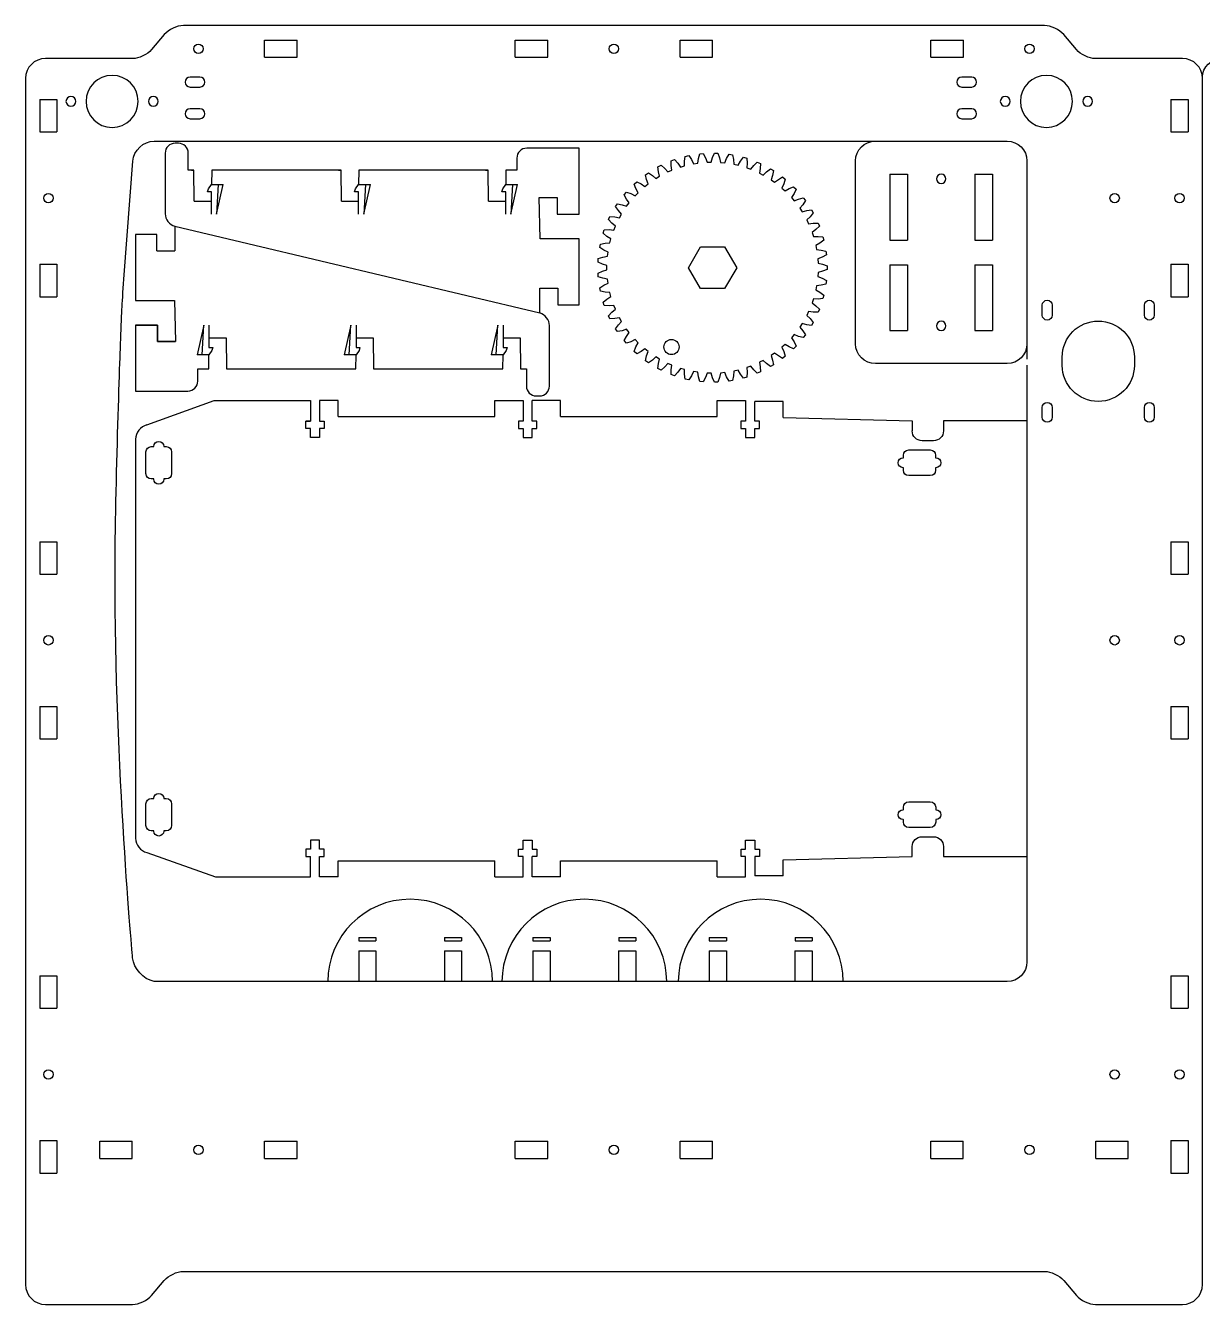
# Model space of a CAD drawing. Header units: millimetres. Extents: x -1166 to -93, y -857 to -63.
# Drawn here: x -807 to -449.9, y -450.9 to -62.8 of the extents above; entities that cross this region are included whole.
import ezdxf

# ---------------------------------------------------------------- set-up
doc = ezdxf.new("R2010")
doc.units = ezdxf.units.MM
doc.layers.add('CUTS', color=1, linetype='Continuous', true_color=0xff0000)

msp = doc.modelspace()

# ---------------------------------------------------------------- linework, layer by layer
at = {"layer": 'CUTS', "color": 1, "lineweight": 25, "true_color": 0xff0000}
for p, q in [((-734.5, -72.47), (-734.5, -67.27)), ((-734.5, -67.27), (-724.65, -67.27)), ((-724.65, -72.47), (-724.65, -67.27)), ((-658.43, -72.46), (-658.43, -67.26)), ((-658.43, -67.26), (-648.58, -67.26)), ((-648.58, -72.46), (-648.58, -67.26)), ((-608.43, -72.46), (-608.43, -67.26)), ((-608.43, -67.26), (-598.58, -67.26)), ((-598.58, -72.46), (-598.58, -67.26)), ((-532.33, -72.47), (-532.33, -67.27)), ((-532.33, -67.27), (-522.48, -67.27)), ((-522.48, -72.47), (-522.48, -67.27)), ((-734.5, -72.47), (-724.65, -72.47)), ((-658.43, -72.46), (-648.58, -72.46)), ((-608.43, -72.46), (-598.58, -72.46)), ((-532.33, -72.47), (-522.48, -72.47)), ((-802.7, -85.28), (-797.5, -85.28)), ((-802.7, -85.28), (-802.7, -95.13)), ((-797.5, -85.28), (-797.5, -95.13)), ((-459.49, -85.28), (-454.29, -85.28)), ((-459.49, -85.28), (-459.49, -95.13)), ((-454.29, -85.28), (-454.29, -95.13)), ((-802.7, -95.13), (-797.5, -95.13)), ((-459.49, -95.13), (-454.29, -95.13)), ((-639.07, -100.06), (-654.97, -100.06)), ((-639.07, -120.06), (-639.07, -100.06)), ((-757.67, -106.77), (-757.67, -101.56)), ((-755.94, -106.77), (-757.67, -106.77)), ((-756.73, -106.77), (-755.94, -106.77)), ((-755.83, -116.16), (-755.94, -106.77)), ((-750.53, -106.77), (-750.61, -111.06)), ((-711.32, -106.77), (-750.53, -106.77)), ((-712.12, -106.77), (-711.32, -106.77)), ((-711.21, -116.16), (-711.32, -106.77)), ((-705.91, -106.77), (-705.98, -111.06)), ((-666.69, -106.77), (-705.91, -106.77)), ((-667.49, -106.77), (-666.69, -106.77)), ((-666.59, -116.16), (-666.69, -106.77)), ((-544.78, -107.92), (-539.38, -107.92)), ((-544.78, -107.92), (-544.78, -127.92)), ((-539.38, -107.92), (-539.38, -127.92)), ((-518.99, -107.92), (-513.59, -107.92)), ((-518.99, -107.92), (-518.99, -127.92)), ((-513.59, -107.92), (-513.59, -127.92)), ((-755.83, -116.16), (-750.63, -116.16)), ((-711.21, -116.16), (-706.01, -116.16)), ((-666.59, -116.16), (-661.39, -116.16)), ((-651.17, -115.06), (-645.77, -115.06)), ((-650.87, -127.55), (-651.17, -115.06)), ((-651.17, -115.06), (-645.77, -115.06)), ((-645.77, -115.06), (-645.77, -120.06)), ((-645.77, -115.06), (-645.77, -120.06)), ((-645.77, -120.06), (-639.07, -120.06)), ((-645.77, -120.06), (-639.07, -120.06)), ((-761.78, -123.75), (-650.97, -150.04)), ((-761.78, -123.75), (-761.78, -131.24)), ((-767.18, -126.24), (-773.68, -126.24)), ((-773.68, -126.24), (-773.68, -146.24)), ((-767.18, -131.24), (-767.18, -126.24)), ((-639.07, -127.55), (-650.87, -127.55)), ((-639.07, -147.55), (-639.07, -127.55)), ((-544.78, -127.92), (-539.38, -127.92)), ((-518.99, -127.92), (-513.59, -127.92)), ((-767.18, -131.24), (-761.78, -131.24)), ((-802.7, -135.28), (-797.5, -135.28)), ((-802.7, -135.28), (-802.7, -145.12)), ((-797.5, -135.28), (-797.5, -145.12)), ((-544.78, -135.41), (-539.38, -135.41)), ((-544.78, -135.41), (-544.78, -155.41)), ((-539.38, -135.41), (-539.38, -155.41)), ((-518.99, -135.41), (-513.59, -135.41)), ((-518.99, -135.41), (-518.99, -155.41)), ((-513.59, -135.41), (-513.59, -155.41)), ((-459.49, -135.28), (-454.29, -135.28)), ((-459.49, -135.28), (-459.49, -145.12)), ((-454.29, -135.28), (-454.29, -145.12)), ((-650.97, -150.04), (-650.97, -142.55)), ((-650.97, -142.55), (-645.57, -142.55)), ((-645.57, -142.55), (-645.57, -147.55)), ((-645.57, -142.55), (-645.57, -147.55)), ((-802.7, -145.12), (-797.5, -145.12)), ((-773.68, -146.24), (-761.88, -146.24)), ((-761.88, -146.24), (-761.58, -158.73)), ((-459.49, -145.12), (-454.29, -145.12)), ((-645.57, -147.55), (-639.07, -147.55)), ((-645.57, -147.55), (-639.07, -147.55)), ((-773.68, -153.73), (-766.98, -153.73)), ((-766.98, -153.73), (-773.68, -153.73)), ((-773.68, -153.73), (-773.68, -173.73)), ((-766.98, -153.73), (-766.98, -158.73)), ((-766.98, -158.73), (-766.98, -153.73)), ((-766.98, -158.73), (-761.58, -158.73)), ((-761.58, -158.73), (-766.98, -158.73)), ((-751.36, -157.63), (-746.16, -157.63)), ((-746.16, -157.63), (-746.06, -167.02)), ((-706.74, -157.63), (-701.54, -157.63)), ((-701.54, -157.63), (-701.44, -167.02)), ((-662.12, -157.63), (-656.92, -157.63)), ((-656.92, -157.63), (-656.82, -167.02)), ((-544.78, -155.41), (-539.38, -155.41)), ((-518.99, -155.41), (-513.59, -155.41)), ((-706.84, -167.02), (-706.77, -162.73)), ((-662.22, -167.02), (-662.14, -162.73)), ((-746.06, -167.02), (-745.26, -167.02)), ((-746.06, -167.02), (-706.84, -167.02)), ((-701.44, -167.02), (-700.64, -167.02)), ((-701.44, -167.02), (-662.22, -167.02)), ((-656.82, -167.02), (-656.02, -167.02)), ((-656.82, -167.02), (-655.08, -167.02)), ((-655.08, -167.02), (-655.08, -172.23)), ((-773.68, -173.73), (-757.78, -173.73)), ((-770.24, -184.04), (-749.78, -176.61)), ((-749.78, -176.61), (-720.6, -176.61)), ((-720.6, -176.61), (-720.6, -182.87)), ((-712.18, -176.61), (-717.8, -176.61)), ((-717.8, -176.61), (-717.8, -182.87)), ((-712.18, -181.51), (-712.18, -176.61)), ((-664.67, -181.51), (-664.67, -176.61)), ((-664.67, -176.61), (-656.07, -176.61)), ((-656.07, -176.61), (-656.07, -182.87)), ((-644.67, -176.61), (-653.27, -176.61)), ((-653.27, -182.87), (-653.27, -176.61)), ((-644.67, -181.51), (-644.67, -176.61)), ((-597.16, -181.51), (-597.16, -176.61)), ((-597.16, -176.61), (-588.58, -176.61)), ((-588.58, -176.61), (-588.58, -182.87)), ((-577.16, -176.91), (-585.77, -176.91)), ((-585.77, -182.87), (-585.77, -176.91)), ((-577.16, -181.81), (-577.16, -176.91)), ((-712.18, -181.51), (-664.67, -181.51)), ((-644.67, -181.51), (-597.16, -181.51)), ((-577.16, -181.81), (-538.01, -182.81)), ((-722, -185.07), (-722, -182.87)), ((-722, -182.87), (-720.6, -182.87)), ((-720.6, -182.87), (-722, -182.87)), ((-720.6, -185.07), (-722, -185.07)), ((-720.6, -187.81), (-720.6, -185.07)), ((-717.8, -182.87), (-716.4, -182.87)), ((-716.4, -185.07), (-717.8, -185.07)), ((-717.8, -185.07), (-717.8, -187.81)), ((-716.4, -182.87), (-716.4, -185.07)), ((-656.07, -182.87), (-657.47, -182.87)), ((-657.47, -182.87), (-657.47, -185.07)), ((-657.47, -185.07), (-656.07, -185.07)), ((-656.07, -185.07), (-656.07, -187.81)), ((-651.87, -182.87), (-653.27, -182.87)), ((-653.27, -187.81), (-653.27, -185.07)), ((-653.27, -185.07), (-651.87, -185.07)), ((-651.87, -185.07), (-651.87, -182.87)), ((-588.58, -182.87), (-589.98, -182.87)), ((-589.98, -182.87), (-589.98, -185.07)), ((-589.98, -185.07), (-588.58, -185.07)), ((-588.58, -185.07), (-588.58, -187.81)), ((-584.37, -182.87), (-585.77, -182.87)), ((-585.77, -187.81), (-585.77, -185.07)), ((-585.77, -185.07), (-584.37, -185.07)), ((-584.37, -185.07), (-584.37, -182.87)), ((-538.01, -182.81), (-538.01, -185.81)), ((-717.8, -187.81), (-720.6, -187.81)), ((-656.07, -187.81), (-653.27, -187.81)), ((-588.58, -187.81), (-585.77, -187.81)), ((-802.7, -219.45), (-797.5, -219.45)), ((-802.7, -219.45), (-802.7, -229.3)), ((-797.5, -219.45), (-797.5, -229.3)), ((-459.48, -219.45), (-454.28, -219.45)), ((-459.48, -219.45), (-459.48, -229.3)), ((-454.28, -219.45), (-454.28, -229.3)), ((-802.7, -229.3), (-797.5, -229.3)), ((-459.48, -229.3), (-454.28, -229.3)), ((-802.7, -269.45), (-797.5, -269.45)), ((-802.7, -269.45), (-802.7, -279.3)), ((-797.5, -269.45), (-797.5, -279.3)), ((-459.48, -269.45), (-454.28, -269.45)), ((-459.48, -269.45), (-459.48, -279.3)), ((-454.28, -269.45), (-454.28, -279.3)), ((-802.7, -279.3), (-797.5, -279.3)), ((-459.48, -279.3), (-454.28, -279.3)), ((-717.8, -309.97), (-720.6, -309.97)), ((-720.6, -309.97), (-720.6, -312.72)), ((-717.8, -312.72), (-717.8, -309.97)), ((-656.07, -312.72), (-656.07, -309.97)), ((-656.07, -309.97), (-653.27, -309.97)), ((-653.27, -309.97), (-653.27, -312.72)), ((-588.54, -312.72), (-588.54, -309.97)), ((-588.54, -309.97), (-585.74, -309.97)), ((-585.74, -309.97), (-585.74, -312.72)), ((-770.24, -313.74), (-749.43, -321.18)), ((-720.6, -312.72), (-722, -312.72)), ((-722, -312.72), (-722, -314.92)), ((-716.4, -312.72), (-717.8, -312.72)), ((-716.4, -314.92), (-716.4, -312.72)), ((-657.47, -314.92), (-657.47, -312.72)), ((-657.47, -312.72), (-656.07, -312.72)), ((-653.27, -312.72), (-651.87, -312.72)), ((-651.87, -312.72), (-651.87, -314.92)), ((-589.94, -314.92), (-589.94, -312.72)), ((-589.94, -312.72), (-588.54, -312.72)), ((-585.74, -312.72), (-584.34, -312.72)), ((-584.34, -312.72), (-584.34, -314.92)), ((-538.01, -314.98), (-538.01, -311.97)), ((-722, -314.92), (-720.6, -314.92)), ((-720.6, -321.18), (-720.6, -314.92)), ((-717.8, -321.18), (-717.8, -314.92)), ((-717.8, -314.92), (-716.4, -314.92)), ((-712.18, -321.18), (-712.18, -316.28)), ((-712.18, -316.28), (-664.67, -316.28)), ((-664.67, -321.18), (-664.67, -316.28)), ((-656.07, -314.92), (-657.47, -314.92)), ((-656.07, -321.18), (-656.07, -314.92)), ((-651.87, -314.92), (-653.27, -314.92)), ((-653.27, -321.18), (-653.27, -314.92)), ((-644.67, -321.18), (-644.67, -316.28)), ((-644.67, -316.28), (-597.16, -316.28)), ((-597.16, -321.18), (-597.16, -316.28)), ((-588.54, -314.92), (-589.94, -314.92)), ((-588.54, -321.18), (-588.54, -314.92)), ((-584.34, -314.92), (-585.74, -314.92)), ((-585.74, -314.92), (-585.74, -320.88)), ((-577.16, -315.98), (-538.01, -314.98)), ((-577.16, -320.88), (-577.16, -315.98)), ((-749.43, -321.18), (-720.6, -321.18)), ((-712.18, -321.18), (-717.8, -321.18)), ((-664.67, -321.18), (-656.07, -321.18)), ((-644.67, -321.18), (-653.27, -321.18)), ((-597.16, -321.18), (-588.54, -321.18)), ((-577.16, -320.88), (-585.74, -320.88)), ((-705.94, -339.55), (-700.74, -339.55)), ((-705.94, -339.55), (-705.94, -340.55)), ((-705.94, -340.55), (-700.74, -340.55)), ((-705.54, -339.55), (-701.14, -339.55)), ((-705.54, -340.55), (-701.14, -340.55)), ((-700.74, -339.55), (-700.74, -340.55)), ((-679.91, -339.55), (-674.71, -339.55)), ((-679.91, -339.55), (-679.91, -340.55)), ((-679.91, -340.55), (-674.71, -340.55)), ((-679.51, -339.55), (-675.11, -339.55)), ((-679.51, -340.55), (-675.11, -340.55)), ((-674.71, -339.55), (-674.71, -340.55)), ((-653.08, -339.55), (-647.88, -339.55)), ((-653.08, -339.55), (-653.08, -340.55)), ((-653.08, -340.55), (-647.88, -340.55)), ((-652.68, -339.55), (-648.28, -339.55)), ((-652.68, -340.55), (-648.28, -340.55)), ((-647.88, -339.55), (-647.88, -340.55)), ((-627.05, -339.55), (-621.85, -339.55)), ((-627.05, -339.55), (-627.05, -340.55)), ((-627.05, -340.55), (-621.85, -340.55)), ((-626.65, -339.55), (-622.25, -339.55)), ((-626.65, -340.55), (-622.25, -340.55)), ((-621.85, -339.55), (-621.85, -340.55)), ((-599.57, -339.55), (-594.37, -339.55)), ((-599.57, -339.55), (-599.57, -340.55)), ((-599.57, -340.55), (-594.37, -340.55)), ((-599.17, -339.55), (-594.77, -339.55)), ((-599.17, -340.55), (-594.77, -340.55)), ((-594.37, -339.55), (-594.37, -340.55)), ((-573.54, -339.55), (-568.34, -339.55)), ((-573.54, -339.55), (-573.54, -340.55)), ((-573.54, -340.55), (-568.34, -340.55)), ((-573.14, -339.55), (-568.74, -339.55)), ((-573.14, -340.55), (-568.74, -340.55)), ((-568.34, -339.55), (-568.34, -340.55)), ((-705.94, -343.55), (-700.74, -343.55)), ((-705.94, -343.55), (-705.94, -352.92)), ((-705.54, -343.55), (-701.14, -343.55)), ((-700.74, -343.55), (-700.74, -352.92)), ((-679.94, -343.55), (-674.74, -343.55)), ((-679.94, -343.55), (-679.94, -352.92)), ((-679.54, -343.55), (-675.14, -343.55)), ((-674.74, -343.55), (-674.74, -352.92)), ((-653.08, -343.55), (-647.88, -343.55)), ((-653.08, -343.55), (-653.08, -352.92)), ((-652.68, -343.55), (-648.28, -343.55)), ((-647.88, -343.55), (-647.88, -352.92)), ((-627.08, -343.55), (-621.88, -343.55)), ((-627.08, -343.55), (-627.08, -352.92)), ((-626.68, -343.55), (-622.28, -343.55)), ((-621.88, -343.55), (-621.88, -352.92)), ((-599.57, -343.55), (-594.37, -343.55)), ((-599.57, -343.55), (-599.57, -352.92)), ((-599.17, -343.55), (-594.77, -343.55)), ((-594.37, -343.55), (-594.37, -352.92)), ((-573.57, -343.55), (-568.37, -343.55)), ((-573.57, -343.55), (-573.57, -352.92)), ((-573.17, -343.55), (-568.77, -343.55)), ((-568.37, -343.55), (-568.37, -352.92)), ((-802.7, -351.17), (-797.5, -351.17)), ((-802.7, -351.17), (-802.7, -361.02)), ((-797.5, -351.17), (-797.5, -361.02)), ((-459.48, -351.17), (-454.28, -351.17)), ((-459.48, -351.17), (-459.48, -361.02)), ((-454.28, -351.17), (-454.28, -361.02)), ((-802.7, -361.02), (-797.5, -361.02)), ((-459.48, -361.02), (-454.28, -361.02)), ((-802.7, -401.17), (-797.5, -401.17)), ((-802.7, -401.17), (-802.7, -411.02)), ((-797.5, -401.17), (-797.5, -411.02)), ((-784.52, -406.57), (-784.52, -401.37)), ((-784.52, -401.37), (-774.67, -401.37)), ((-774.67, -406.57), (-774.67, -401.37)), ((-734.52, -406.57), (-734.52, -401.37)), ((-734.52, -401.37), (-724.67, -401.37)), ((-724.67, -406.57), (-724.67, -401.37)), ((-658.43, -406.57), (-658.43, -401.37)), ((-658.43, -401.37), (-648.58, -401.37)), ((-648.58, -406.57), (-648.58, -401.37)), ((-608.43, -406.57), (-608.43, -401.37)), ((-608.43, -401.37), (-598.58, -401.37)), ((-598.58, -406.57), (-598.58, -401.37)), ((-532.33, -406.57), (-532.33, -401.37)), ((-532.33, -401.37), (-522.49, -401.37)), ((-522.49, -406.57), (-522.49, -401.37)), ((-482.33, -406.57), (-482.33, -401.37)), ((-482.33, -401.37), (-472.49, -401.37)), ((-472.49, -406.57), (-472.49, -401.37)), ((-459.48, -401.17), (-454.28, -401.17)), ((-459.48, -401.17), (-459.48, -411.02)), ((-454.28, -401.17), (-454.28, -411.02)), ((-784.52, -406.57), (-774.67, -406.57)), ((-734.52, -406.57), (-724.67, -406.57)), ((-658.43, -406.57), (-648.58, -406.57)), ((-608.43, -406.57), (-598.58, -406.57)), ((-532.33, -406.57), (-522.49, -406.57)), ((-482.33, -406.57), (-472.49, -406.57)), ((-802.7, -411.02), (-797.5, -411.02)), ((-459.48, -411.02), (-454.28, -411.02))]:
    msp.add_line(p, q, dxfattribs=at)
for points in [[(-764.93, -65.55), (-768.78, -70.15)], [(-497.84, -62.85), (-759.14, -62.85)], [(-488.19, -70.15), (-492.04, -65.55)], [(-774.58, -72.85), (-801.03, -72.85)], [(-455.94, -72.85), (-482.39, -72.85), (-482.39, -72.85)], [(-807.03, -78.85), (-807.03, -444.87)], [(-754.13, -78.5), (-757.13, -78.5)], [(-519.95, -78.5), (-522.95, -78.5)], [(-449.94, -444.87), (-449.94, -78.85)], [(-757.13, -81.5), (-754.13, -81.5), (-754.13, -81.5)], [(-522.95, -81.5), (-519.95, -81.5), (-519.95, -81.5)], [(-754.13, -88.1), (-757.13, -88.1)], [(-519.95, -88.1), (-522.95, -88.1)], [(-757.13, -91.1), (-754.13, -91.1), (-754.13, -91.1)], [(-522.95, -91.1), (-519.95, -91.1), (-519.95, -91.1)], [(-767.99, -97.92), (-509.19, -97.92)], [(-760.67, -98.56), (-761.67, -98.56)], [(-777.1, -138.52), (-774.52, -104.02)], [(-764.67, -101.56), (-764.67, -102.27)], [(-657.97, -103.06), (-657.97, -106.77), (-661.29, -106.77), (-661.33, -111.06)], [(-563.82, -135.78), (-563.82, -136.84), (-565.2, -137.38), (-566.58, -137.73), (-566.66, -139), (-565.34, -139.52), (-564.04, -140.23), (-564.18, -141.28), (-565.61, -141.64), (-567.02, -141.81), (-567.27, -143.06), (-566.02, -143.75), (-564.83, -144.62), (-565.09, -145.64), (-566.56, -145.82), (-567.98, -145.8), (-568.39, -147.01), (-567.24, -147.85), (-566.17, -148.87), (-566.56, -149.85), (-568.04, -149.84), (-569.45, -149.64), (-570, -150.79), (-568.97, -151.77), (-568.04, -152.92), (-568.56, -153.84), (-570.02, -153.63), (-571.39, -153.26), (-572.09, -154.33), (-571.19, -155.43), (-570.41, -156.69), (-571.04, -157.53), (-572.47, -157.14), (-573.78, -156.6), (-574.61, -157.57), (-573.86, -158.78), (-573.25, -160.12), (-573.98, -160.88), (-575.35, -160.31), (-576.58, -159.6), (-577.53, -160.46), (-576.94, -161.75), (-576.5, -163.17), (-577.33, -163.83), (-578.61, -163.09), (-579.74, -162.23), (-580.79, -162.96), (-580.37, -164.32), (-580.12, -165.77), (-581.02, -166.32), (-582.2, -165.43), (-583.21, -164.43), (-584.34, -165.02), (-584.1, -166.42), (-584.04, -167.9), (-585, -168.32), (-586.06, -167.28), (-586.93, -166.16), (-588.13, -166.6), (-588.07, -168.02), (-588.2, -169.5), (-589.21, -169.8), (-590.12, -168.63), (-590.84, -167.41), (-592.09, -167.69), (-592.21, -169.11), (-592.53, -170.56), (-593.57, -170.72), (-594.32, -169.45), (-594.88, -168.15), (-596.16, -168.27), (-596.46, -169.66), (-596.95, -171.05), (-598.01, -171.08), (-598.6, -169.73), (-598.99, -168.36), (-600.26, -168.32), (-600.74, -169.66), (-601.41, -170.98), (-602.46, -170.87), (-602.87, -169.45), (-603.08, -168.05), (-604.34, -167.84), (-604.98, -169.11), (-605.82, -170.33), (-606.85, -170.1), (-607.07, -168.63), (-607.1, -167.21), (-608.33, -166.85), (-609.13, -168.02), (-610.11, -169.13), (-611.1, -168.76), (-611.14, -167.28), (-610.98, -165.87), (-612.15, -165.35), (-613.1, -166.42), (-614.21, -167.39), (-615.15, -166.9), (-614.99, -165.43), (-614.66, -164.04), (-615.75, -163.38), (-616.83, -164.32), (-618.06, -165.13), (-618.92, -164.53), (-618.58, -163.09), (-618.08, -161.76), (-619.08, -160.97), (-620.26, -161.75), (-621.59, -162.41), (-622.37, -161.7), (-621.84, -160.31), (-621.17, -159.06), (-622.06, -158.14), (-623.33, -158.78), (-624.73, -159.25), (-625.42, -158.45), (-624.72, -157.14), (-623.9, -155.99), (-624.66, -154.96), (-626, -155.43), (-627.45, -155.72), (-628.03, -154.84), (-627.17, -153.63), (-626.2, -152.59), (-626.83, -151.48), (-628.22, -151.77), (-629.7, -151.87), (-630.16, -150.92), (-629.15, -149.84), (-628.06, -148.93), (-628.54, -147.74), (-629.96, -147.85), (-631.43, -147.77), (-631.77, -146.77), (-630.63, -145.82), (-629.43, -145.06), (-629.75, -143.82), (-631.17, -143.75), (-632.63, -143.48), (-632.83, -142.44), (-631.58, -141.64), (-630.3, -141.04), (-630.46, -139.78), (-631.86, -139.52), (-633.27, -139.07), (-633.33, -138.01), (-631.99, -137.38), (-630.64, -136.95), (-630.64, -135.67), (-631.99, -135.24), (-633.33, -134.61), (-633.27, -133.56), (-631.86, -133.1), (-630.46, -132.85), (-630.3, -131.58), (-631.58, -130.98), (-632.83, -130.18), (-632.63, -129.15), (-631.17, -128.88), (-629.75, -128.8), (-629.43, -127.56), (-630.63, -126.8), (-631.77, -125.85), (-631.43, -124.85), (-629.96, -124.77), (-628.54, -124.88), (-628.06, -123.69), (-629.15, -122.79), (-630.16, -121.7), (-629.7, -120.75), (-628.22, -120.86), (-626.83, -121.14), (-626.2, -120.03), (-627.17, -118.99), (-628.03, -117.78), (-627.45, -116.9), (-626, -117.19), (-624.66, -117.66), (-623.9, -116.63), (-624.72, -115.48), (-625.42, -114.17), (-624.73, -113.37), (-623.33, -113.85), (-622.06, -114.48), (-621.17, -113.56), (-621.84, -112.31), (-622.37, -110.92), (-621.59, -110.21), (-620.26, -110.87), (-619.08, -111.66), (-618.08, -110.86), (-618.58, -109.53), (-618.92, -108.09), (-618.06, -107.49), (-616.83, -108.31), (-615.75, -109.24), (-614.66, -108.58), (-614.99, -107.2), (-615.15, -105.73), (-614.21, -105.24), (-613.1, -106.21), (-612.15, -107.27), (-610.98, -106.75), (-611.14, -105.34), (-611.1, -103.86), (-610.11, -103.5), (-609.13, -104.6), (-608.33, -105.77), (-607.1, -105.41), (-607.07, -103.99), (-606.85, -102.53), (-605.82, -102.29), (-604.98, -103.51), (-604.34, -104.78), (-603.08, -104.58), (-602.87, -103.17), (-602.46, -101.75), (-601.41, -101.65), (-600.74, -102.97), (-600.26, -104.3), (-598.99, -104.26), (-598.6, -102.9), (-598.01, -101.54), (-596.95, -101.57), (-596.46, -102.97), (-596.16, -104.35), (-594.88, -104.48), (-594.32, -103.17), (-593.57, -101.9), (-592.53, -102.07), (-592.21, -103.51), (-592.09, -104.93), (-590.84, -105.21), (-590.12, -103.99), (-589.21, -102.82), (-588.2, -103.12), (-588.07, -104.6), (-588.13, -106.02), (-586.93, -106.46), (-586.06, -105.34), (-585, -104.3), (-584.04, -104.73), (-584.1, -106.21), (-584.34, -107.61), (-583.21, -108.2), (-582.2, -107.2), (-581.02, -106.3), (-580.12, -106.85), (-580.37, -108.31), (-580.79, -109.66), (-579.74, -110.4), (-578.61, -109.53), (-577.33, -108.79), (-576.5, -109.45), (-576.94, -110.87), (-577.53, -112.16), (-576.58, -113.02), (-575.35, -112.31), (-573.98, -111.74), (-573.25, -112.5), (-573.86, -113.85), (-574.61, -115.05), (-573.78, -116.03), (-572.47, -115.48), (-571.04, -115.09), (-570.41, -115.94), (-571.19, -117.19), (-572.09, -118.29), (-571.39, -119.37), (-570.02, -118.99), (-568.56, -118.79), (-568.04, -119.71), (-568.97, -120.86), (-570, -121.83), (-569.45, -122.98), (-568.04, -122.79), (-566.56, -122.77), (-566.17, -123.75), (-567.24, -124.77), (-568.39, -125.61), (-567.98, -126.82), (-566.56, -126.8), (-565.09, -126.98), (-564.83, -128), (-566.02, -128.88), (-567.27, -129.56), (-567.02, -130.81), (-565.61, -130.98), (-564.18, -131.34), (-564.04, -132.39), (-565.34, -133.1), (-566.66, -133.62), (-566.58, -134.9), (-565.2, -135.24), (-563.82, -135.78)], [(-555.18, -159.41), (-555.18, -103.92)], [(-503.19, -103.92), (-503.19, -164.11)], [(-764.67, -109.77), (-764.67, -110.47)], [(-750.61, -120.1), (-750.61, -113.26), (-751.81, -113.26), (-751.53, -112.37), (-750.61, -111.06), (-748.55, -111.06), (-749.05, -120.1), (-747.04, -111.06)], [(-748.55, -111.06), (-747.04, -111.06)], [(-705.98, -120.1), (-705.98, -113.26), (-707.18, -113.26), (-706.9, -112.37), (-705.98, -111.06), (-703.93, -111.06), (-704.43, -120.1), (-702.41, -111.06)], [(-703.93, -111.06), (-702.41, -111.06)], [(-661.32, -120.1), (-661.32, -113.26), (-662.53, -113.26), (-662.24, -112.37), (-661.33, -111.06), (-659.27, -111.06), (-659.77, -120.1), (-657.76, -111.06)], [(-659.27, -111.06), (-657.76, -111.06)], [(-764.67, -116.47), (-764.67, -119.96)], [(-602.24, -142.66), (-605.91, -136.31), (-602.24, -129.96), (-594.91, -129.96), (-591.25, -136.31), (-594.91, -142.66), (-602.24, -142.66), (-602.24, -142.66)], [(-498.54, -150.7), (-498.54, -147.69)], [(-495.54, -147.69), (-495.54, -150.7), (-495.54, -150.7)], [(-467.54, -150.7), (-467.54, -147.69)], [(-464.54, -147.69), (-464.54, -150.7), (-464.54, -150.7)], [(-751.43, -153.7), (-751.43, -160.53), (-750.23, -160.53), (-750.51, -161.42), (-751.43, -162.73), (-753.49, -162.73), (-752.99, -153.7), (-755, -162.73)], [(-706.77, -153.7), (-706.77, -160.53), (-705.57, -160.53), (-705.85, -161.42), (-706.77, -162.73), (-708.83, -162.73), (-708.33, -153.7), (-710.34, -162.73)], [(-662.14, -153.7), (-662.14, -160.53), (-660.94, -160.53), (-661.23, -161.42), (-662.14, -162.73), (-664.2, -162.73), (-663.7, -153.7), (-665.71, -162.73)], [(-648.08, -157.32), (-648.08, -153.83)], [(-753.49, -162.73), (-755, -162.73)], [(-754.78, -170.73), (-754.78, -167.02), (-751.46, -167.02), (-751.43, -162.73)], [(-708.83, -162.73), (-710.34, -162.73)], [(-664.2, -162.73), (-665.71, -162.73)], [(-648.08, -164.02), (-648.08, -163.32)], [(-509.18, -165.41), (-549.18, -165.41)], [(-503.19, -165.87), (-503.19, -346.92)], [(-492.49, -165.95), (-492.49, -163.45)], [(-470.59, -163.45), (-470.59, -165.95), (-470.59, -165.95)], [(-648.08, -172.23), (-648.08, -171.52)], [(-652.08, -175.23), (-651.08, -175.23)], [(-498.54, -181.7), (-498.54, -178.69)], [(-495.54, -178.69), (-495.54, -181.7), (-495.54, -181.7)], [(-467.54, -181.7), (-467.54, -178.69)], [(-464.54, -178.69), (-464.54, -181.7), (-464.54, -181.7)], [(-503.17, -182.81), (-528.51, -182.81), (-528.51, -185.81)], [(-773.68, -188.34), (-773.68, -309.45)], [(-531.51, -188.81), (-535.01, -188.81)], [(-770.51, -198.79), (-770.51, -192.22)], [(-768.89, -190.61), (-768.16, -190.61), (-768.11, -190.52)], [(-765.11, -190.52), (-765.06, -190.61), (-764.33, -190.61)], [(-762.71, -192.22), (-762.71, -198.79)], [(-540.76, -194), (-540.69, -193.96), (-540.69, -193.96)], [(-540.69, -193.96), (-540.69, -193.22)], [(-539.07, -191.6), (-532.51, -191.6)], [(-530.89, -193.22), (-530.89, -193.96), (-530.81, -194)], [(-540.69, -197.79), (-540.69, -197.05), (-540.76, -197)], [(-530.81, -197), (-530.89, -197.05), (-530.89, -197.79)], [(-768.16, -200.41), (-768.89, -200.41)], [(-768.11, -200.48), (-768.16, -200.41), (-768.16, -200.41)], [(-764.33, -200.41), (-765.06, -200.41), (-765.11, -200.48)], [(-532.51, -199.4), (-539.07, -199.4)], [(-768.89, -297.38), (-768.16, -297.38), (-768.11, -297.3)], [(-765.11, -297.3), (-765.06, -297.38), (-764.33, -297.38)], [(-539.07, -298.38), (-532.5, -298.38)], [(-770.51, -305.56), (-770.51, -299)], [(-762.71, -299), (-762.71, -305.56)], [(-540.76, -300.78), (-540.68, -300.73), (-540.68, -299.99)], [(-530.88, -299.99), (-530.88, -300.73), (-530.81, -300.78)], [(-540.68, -304.56), (-540.68, -303.82), (-540.76, -303.78)], [(-532.5, -306.18), (-539.07, -306.18)], [(-530.81, -303.78), (-530.88, -303.82), (-530.88, -303.82)], [(-530.88, -303.82), (-530.88, -304.56)], [(-768.16, -307.18), (-768.89, -307.18)], [(-768.11, -307.25), (-768.16, -307.18), (-768.16, -307.18)], [(-764.33, -307.18), (-765.06, -307.18), (-765.11, -307.25)], [(-535.01, -308.98), (-531.51, -308.98)], [(-528.51, -311.97), (-528.51, -314.98), (-503.17, -314.98)], [(-509.19, -352.92), (-767.99, -352.92), (-768.06, -352.86)], [(-759.14, -440.87), (-497.84, -440.87)], [(-768.79, -448.17), (-764.93, -443.57)], [(-492.04, -443.57), (-488.19, -448.17)], [(-801.03, -450.87), (-774.58, -450.87)], [(-482.39, -450.87), (-455.94, -450.87)]]:
    msp.add_lwpolyline(points, dxfattribs=at)
for points in [[(-759.14, -62.85), (-761.08, -62.85), (-763.68, -64.07), (-764.93, -65.55)], [(-492.04, -65.55), (-493.29, -64.07), (-495.9, -62.85), (-497.84, -62.85)], [(-756, -69.87), (-756, -69.08), (-755.36, -68.44), (-754.57, -68.44)], [(-754.57, -68.44), (-753.79, -68.44), (-753.15, -69.08), (-753.15, -69.87)], [(-629.93, -69.86), (-629.93, -69.08), (-629.29, -68.44), (-628.5, -68.44)], [(-628.5, -68.44), (-627.72, -68.44), (-627.08, -69.08), (-627.08, -69.86)], [(-503.83, -69.86), (-503.83, -69.08), (-503.19, -68.44), (-502.41, -68.44)], [(-502.41, -68.44), (-501.62, -68.44), (-500.98, -69.08), (-500.98, -69.86)], [(-801.03, -72.85), (-804.33, -72.85), (-807.03, -75.55), (-807.03, -78.85)], [(-768.78, -70.15), (-770.03, -71.63), (-772.64, -72.85), (-774.58, -72.85)], [(-754.57, -71.29), (-755.36, -71.29), (-756, -70.65), (-756, -69.87)], [(-753.15, -69.87), (-753.15, -70.65), (-753.79, -71.29), (-754.57, -71.29)], [(-628.5, -71.29), (-629.29, -71.29), (-629.93, -70.65), (-629.93, -69.86)], [(-627.08, -69.86), (-627.08, -70.65), (-627.72, -71.29), (-628.5, -71.29)], [(-502.41, -71.29), (-503.19, -71.29), (-503.83, -70.65), (-503.83, -69.86)], [(-500.98, -69.86), (-500.98, -70.65), (-501.62, -71.29), (-502.41, -71.29)], [(-482.39, -72.85), (-484.33, -72.85), (-486.94, -71.63), (-488.19, -70.15)], [(-449.94, -78.85), (-449.94, -75.55), (-452.64, -72.85), (-455.94, -72.85)], [(-449.94, -78.45), (-449.94, -75.55), (-447.24, -72.85), (-443.94, -72.85)], [(-780.77, -77.95), (-785.13, -77.95), (-788.67, -81.49), (-788.67, -85.85)], [(-772.87, -85.85), (-772.87, -81.49), (-776.41, -77.95), (-780.77, -77.95)], [(-757.13, -78.5), (-757.96, -78.5), (-758.63, -79.17), (-758.63, -80)], [(-758.63, -80), (-758.63, -80.83), (-757.96, -81.5), (-757.13, -81.5)], [(-752.63, -80), (-752.63, -79.17), (-753.3, -78.5), (-754.13, -78.5)], [(-754.13, -81.5), (-753.3, -81.5), (-752.63, -80.83), (-752.63, -80)], [(-522.95, -78.5), (-523.78, -78.5), (-524.45, -79.17), (-524.45, -80)], [(-524.45, -80), (-524.45, -80.83), (-523.78, -81.5), (-522.95, -81.5)], [(-518.45, -80), (-518.45, -79.17), (-519.12, -78.5), (-519.95, -78.5)], [(-519.95, -81.5), (-519.12, -81.5), (-518.45, -80.83), (-518.45, -80)], [(-497.27, -77.95), (-501.63, -77.95), (-505.17, -81.49), (-505.17, -85.85)], [(-489.37, -85.85), (-489.37, -81.49), (-492.91, -77.95), (-497.27, -77.95)], [(-793.27, -84.35), (-794.1, -84.35), (-794.77, -85.02), (-794.77, -85.85)], [(-791.77, -85.85), (-791.77, -85.02), (-792.44, -84.35), (-793.27, -84.35)], [(-768.27, -84.35), (-769.1, -84.35), (-769.77, -85.02), (-769.77, -85.85)], [(-766.77, -85.85), (-766.77, -85.02), (-767.44, -84.35), (-768.27, -84.35)], [(-509.77, -84.35), (-510.6, -84.35), (-511.27, -85.02), (-511.27, -85.85)], [(-508.27, -85.85), (-508.27, -85.02), (-508.94, -84.35), (-509.77, -84.35)], [(-484.77, -84.35), (-485.6, -84.35), (-486.27, -85.02), (-486.27, -85.85)], [(-483.27, -85.85), (-483.27, -85.02), (-483.94, -84.35), (-484.77, -84.35)], [(-794.77, -85.85), (-794.77, -86.68), (-794.1, -87.35), (-793.27, -87.35)], [(-793.27, -87.35), (-792.44, -87.35), (-791.77, -86.68), (-791.77, -85.85)], [(-788.67, -85.85), (-788.67, -90.21), (-785.13, -93.75), (-780.77, -93.75)], [(-780.77, -93.75), (-776.41, -93.75), (-772.87, -90.21), (-772.87, -85.85)], [(-769.77, -85.85), (-769.77, -86.68), (-769.1, -87.35), (-768.27, -87.35)], [(-768.27, -87.35), (-767.44, -87.35), (-766.77, -86.68), (-766.77, -85.85)], [(-757.13, -88.1), (-757.96, -88.1), (-758.63, -88.77), (-758.63, -89.6)], [(-752.63, -89.6), (-752.63, -88.77), (-753.3, -88.1), (-754.13, -88.1)], [(-522.95, -88.1), (-523.78, -88.1), (-524.45, -88.77), (-524.45, -89.6)], [(-518.45, -89.6), (-518.45, -88.77), (-519.12, -88.1), (-519.95, -88.1)], [(-511.27, -85.85), (-511.27, -86.68), (-510.6, -87.35), (-509.77, -87.35)], [(-509.77, -87.35), (-508.94, -87.35), (-508.27, -86.68), (-508.27, -85.85)], [(-505.17, -85.85), (-505.17, -90.21), (-501.63, -93.75), (-497.27, -93.75)], [(-497.27, -93.75), (-492.91, -93.75), (-489.37, -90.21), (-489.37, -85.85)], [(-486.27, -85.85), (-486.27, -86.68), (-485.6, -87.35), (-484.77, -87.35)], [(-484.77, -87.35), (-483.94, -87.35), (-483.27, -86.68), (-483.27, -85.85)], [(-758.63, -89.6), (-758.63, -90.43), (-757.96, -91.1), (-757.13, -91.1)], [(-754.13, -91.1), (-753.3, -91.1), (-752.63, -90.43), (-752.63, -89.6)], [(-524.45, -89.6), (-524.45, -90.43), (-523.78, -91.1), (-522.95, -91.1)], [(-519.95, -91.1), (-519.12, -91.1), (-518.45, -90.43), (-518.45, -89.6)], [(-774.52, -104.02), (-774.23, -100.67), (-771.29, -97.92), (-767.99, -97.92)], [(-761.67, -98.56), (-763.32, -98.56), (-764.67, -99.91), (-764.67, -101.56)], [(-757.67, -101.56), (-757.67, -99.91), (-759.02, -98.56), (-760.67, -98.56)], [(-654.97, -100.06), (-656.62, -100.06), (-657.97, -101.41), (-657.97, -103.06)], [(-555.18, -103.92), (-555.18, -100.61), (-552.5, -97.92), (-549.18, -97.92)], [(-509.19, -97.92), (-505.88, -97.92), (-503.19, -100.61), (-503.19, -103.92)], [(-764.67, -102.27), (-764.67, -103.92), (-764.67, -108.12), (-764.67, -109.77)], [(-529.18, -107.92), (-529.97, -107.92), (-530.61, -108.56), (-530.61, -109.35)], [(-527.76, -109.35), (-527.76, -108.56), (-528.4, -107.92), (-529.18, -107.92)], [(-764.67, -110.47), (-764.67, -112.12), (-764.67, -114.82), (-764.67, -116.47)], [(-530.61, -109.35), (-530.61, -110.13), (-529.97, -110.77), (-529.18, -110.77)], [(-529.18, -110.77), (-528.4, -110.77), (-527.76, -110.13), (-527.76, -109.35)], [(-801.53, -115.2), (-801.53, -114.41), (-800.89, -113.78), (-800.1, -113.78)], [(-800.1, -116.62), (-800.89, -116.62), (-801.53, -115.99), (-801.53, -115.2)], [(-800.1, -113.78), (-799.32, -113.78), (-798.68, -114.41), (-798.68, -115.2)], [(-798.68, -115.2), (-798.68, -115.99), (-799.32, -116.62), (-800.1, -116.62)], [(-477.99, -115.2), (-477.99, -114.41), (-477.35, -113.78), (-476.56, -113.78)], [(-476.56, -116.62), (-477.35, -116.62), (-477.99, -115.99), (-477.99, -115.2)], [(-476.56, -113.78), (-475.78, -113.78), (-475.14, -114.41), (-475.14, -115.2)], [(-475.14, -115.2), (-475.14, -115.99), (-475.78, -116.62), (-476.56, -116.62)], [(-458.32, -115.2), (-458.32, -114.41), (-457.68, -113.78), (-456.89, -113.78)], [(-456.89, -116.63), (-457.68, -116.63), (-458.32, -115.99), (-458.32, -115.2)], [(-456.89, -113.78), (-456.1, -113.78), (-455.47, -114.41), (-455.47, -115.2)], [(-455.47, -115.2), (-455.47, -115.99), (-456.1, -116.63), (-456.89, -116.63)], [(-764.67, -119.96), (-764.67, -121.61), (-763.37, -123.32), (-761.78, -123.75)], [(-777.74, -148.14), (-777.63, -146.21), (-777.35, -141.87), (-777.1, -138.52)], [(-498.54, -147.69), (-498.54, -146.86), (-497.87, -146.19), (-497.04, -146.19)], [(-497.04, -146.19), (-496.21, -146.19), (-495.54, -146.86), (-495.54, -147.69)], [(-467.54, -147.69), (-467.54, -146.86), (-466.87, -146.19), (-466.04, -146.19)], [(-466.04, -146.19), (-465.21, -146.19), (-464.54, -146.86), (-464.54, -147.69)], [(-778.15, -157.78), (-778.03, -154.42), (-777.84, -150.08), (-777.74, -148.14)], [(-648.08, -153.83), (-648.08, -152.18), (-649.38, -150.48), (-650.97, -150.04)], [(-497.04, -152.2), (-497.87, -152.2), (-498.54, -151.53), (-498.54, -150.7)], [(-495.54, -150.7), (-495.54, -151.53), (-496.21, -152.2), (-497.04, -152.2)], [(-466.04, -152.2), (-466.87, -152.2), (-467.54, -151.53), (-467.54, -150.7)], [(-464.54, -150.7), (-464.54, -151.53), (-465.21, -152.2), (-466.04, -152.2)], [(-529.18, -152.56), (-529.97, -152.56), (-530.61, -153.2), (-530.61, -153.98)], [(-530.61, -153.98), (-530.61, -154.77), (-529.97, -155.41), (-529.18, -155.41)], [(-527.76, -153.98), (-527.76, -153.2), (-528.4, -152.56), (-529.18, -152.56)], [(-529.18, -155.41), (-528.4, -155.41), (-527.76, -154.77), (-527.76, -153.98)], [(-492.49, -163.45), (-492.49, -157.4), (-487.58, -152.5), (-481.54, -152.5)], [(-481.54, -152.5), (-475.49, -152.5), (-470.59, -157.4), (-470.59, -163.45)], [(-779.89, -228.93), (-779.89, -203.88), (-778.15, -157.78), (-778.15, -157.78)], [(-648.08, -163.32), (-648.08, -161.67), (-648.08, -158.97), (-648.08, -157.32)], [(-613.35, -160.37), (-613.35, -159.1), (-612.32, -158.07), (-611.05, -158.07)], [(-611.05, -158.07), (-609.78, -158.07), (-608.75, -159.1), (-608.75, -160.37)], [(-611.05, -162.68), (-612.32, -162.68), (-613.35, -161.65), (-613.35, -160.37)], [(-608.75, -160.37), (-608.75, -161.65), (-609.78, -162.68), (-611.05, -162.68)], [(-549.18, -165.41), (-552.49, -165.41), (-555.18, -162.72), (-555.18, -159.41)], [(-503.19, -159.41), (-503.19, -162.72), (-505.87, -165.41), (-509.18, -165.41)], [(-648.08, -171.52), (-648.08, -169.87), (-648.08, -165.67), (-648.08, -164.02)], [(-481.54, -176.9), (-487.59, -176.9), (-492.49, -172), (-492.49, -165.95)], [(-470.59, -165.95), (-470.59, -172), (-475.49, -176.9), (-481.54, -176.9)], [(-757.78, -173.73), (-756.13, -173.73), (-754.78, -172.38), (-754.78, -170.73)], [(-655.08, -172.23), (-655.08, -173.88), (-653.73, -175.23), (-652.08, -175.23)], [(-651.08, -175.23), (-649.43, -175.23), (-648.08, -173.88), (-648.08, -172.23)], [(-498.54, -178.69), (-498.54, -177.86), (-497.87, -177.19), (-497.04, -177.19)], [(-497.04, -177.19), (-496.21, -177.19), (-495.54, -177.86), (-495.54, -178.69)], [(-467.54, -178.69), (-467.54, -177.86), (-466.87, -177.19), (-466.04, -177.19)], [(-466.04, -177.19), (-465.21, -177.19), (-464.54, -177.86), (-464.54, -178.69)], [(-497.04, -183.2), (-497.87, -183.2), (-498.54, -182.53), (-498.54, -181.7)], [(-495.54, -181.7), (-495.54, -182.53), (-496.21, -183.2), (-497.04, -183.2)], [(-466.04, -183.2), (-466.87, -183.2), (-467.54, -182.53), (-467.54, -181.7)], [(-464.54, -181.7), (-464.54, -182.53), (-465.21, -183.2), (-466.04, -183.2)], [(-770.24, -184.04), (-772.13, -184.46), (-773.68, -186.4), (-773.68, -188.34)], [(-535.01, -188.81), (-536.66, -188.81), (-538.01, -187.47), (-538.01, -185.81)], [(-528.51, -185.81), (-528.51, -187.47), (-529.85, -188.81), (-531.51, -188.81)], [(-768.11, -190.52), (-768.11, -189.7), (-767.44, -189.02), (-766.61, -189.02)], [(-766.61, -189.02), (-765.78, -189.02), (-765.11, -189.7), (-765.11, -190.52)], [(-770.51, -192.22), (-770.51, -191.33), (-769.79, -190.61), (-768.89, -190.61)], [(-764.33, -190.61), (-763.44, -190.61), (-762.71, -191.33), (-762.71, -192.22)], [(-542.27, -195.5), (-542.27, -194.67), (-541.59, -194), (-540.76, -194)], [(-540.69, -193.22), (-540.69, -192.33), (-539.96, -191.6), (-539.07, -191.6)], [(-532.51, -191.6), (-531.62, -191.6), (-530.89, -192.33), (-530.89, -193.22)], [(-530.81, -194), (-529.98, -194), (-529.31, -194.67), (-529.31, -195.5)], [(-540.76, -197), (-541.59, -197), (-542.27, -196.33), (-542.27, -195.5)], [(-539.07, -199.4), (-539.96, -199.4), (-540.69, -198.68), (-540.69, -197.79)], [(-530.89, -197.79), (-530.89, -198.68), (-531.62, -199.4), (-532.51, -199.4)], [(-529.31, -195.5), (-529.31, -196.33), (-529.98, -197), (-530.81, -197)], [(-768.89, -200.41), (-769.79, -200.41), (-770.51, -199.68), (-770.51, -198.79)], [(-766.61, -201.98), (-767.44, -201.98), (-768.11, -201.31), (-768.11, -200.48)], [(-765.11, -200.48), (-765.11, -201.31), (-765.78, -201.98), (-766.61, -201.98)], [(-762.71, -198.79), (-762.71, -199.68), (-763.44, -200.41), (-764.33, -200.41)], [(-774.54, -345.68), (-774.54, -345.68), (-779.89, -288.69), (-779.89, -228.93)], [(-801.53, -249.37), (-801.53, -248.58), (-800.89, -247.95), (-800.1, -247.95)], [(-800.1, -247.95), (-799.32, -247.95), (-798.68, -248.58), (-798.68, -249.37)], [(-477.99, -249.37), (-477.99, -248.58), (-477.35, -247.95), (-476.56, -247.95)], [(-476.56, -247.95), (-475.78, -247.95), (-475.14, -248.58), (-475.14, -249.37)], [(-458.31, -249.37), (-458.31, -248.58), (-457.67, -247.95), (-456.88, -247.95)], [(-456.88, -247.95), (-456.09, -247.95), (-455.46, -248.58), (-455.46, -249.37)], [(-800.1, -250.8), (-800.89, -250.8), (-801.53, -250.16), (-801.53, -249.37)], [(-798.68, -249.37), (-798.68, -250.16), (-799.32, -250.8), (-800.1, -250.8)], [(-476.56, -250.8), (-477.35, -250.8), (-477.99, -250.16), (-477.99, -249.37)], [(-475.14, -249.37), (-475.14, -250.16), (-475.78, -250.8), (-476.56, -250.8)], [(-456.88, -250.8), (-457.67, -250.8), (-458.31, -250.16), (-458.31, -249.37)], [(-455.46, -249.37), (-455.46, -250.16), (-456.09, -250.8), (-456.88, -250.8)], [(-770.51, -299), (-770.51, -298.1), (-769.79, -297.38), (-768.89, -297.38)], [(-768.11, -297.3), (-768.11, -296.47), (-767.44, -295.8), (-766.61, -295.8)], [(-766.61, -295.8), (-765.78, -295.8), (-765.11, -296.47), (-765.11, -297.3)], [(-764.33, -297.38), (-763.44, -297.38), (-762.71, -298.1), (-762.71, -299)], [(-540.68, -299.99), (-540.68, -299.1), (-539.96, -298.38), (-539.07, -298.38)], [(-532.5, -298.38), (-531.61, -298.38), (-530.88, -299.1), (-530.88, -299.99)], [(-542.26, -302.28), (-542.26, -301.45), (-541.59, -300.78), (-540.76, -300.78)], [(-540.76, -303.78), (-541.59, -303.78), (-542.26, -303.11), (-542.26, -302.28)], [(-530.81, -300.78), (-529.98, -300.78), (-529.31, -301.45), (-529.31, -302.28)], [(-529.31, -302.28), (-529.31, -303.11), (-529.98, -303.78), (-530.81, -303.78)], [(-768.89, -307.18), (-769.79, -307.18), (-770.51, -306.45), (-770.51, -305.56)], [(-762.71, -305.56), (-762.71, -306.45), (-763.44, -307.18), (-764.33, -307.18)], [(-539.07, -306.18), (-539.96, -306.18), (-540.68, -305.45), (-540.68, -304.56)], [(-530.88, -304.56), (-530.88, -305.45), (-531.61, -306.18), (-532.5, -306.18)], [(-773.68, -309.45), (-773.68, -311.39), (-772.13, -313.32), (-770.24, -313.74)], [(-766.61, -308.75), (-767.44, -308.75), (-768.11, -308.08), (-768.11, -307.25)], [(-765.11, -307.25), (-765.11, -308.08), (-765.78, -308.75), (-766.61, -308.75)], [(-538.01, -311.97), (-538.01, -310.32), (-536.66, -308.98), (-535.01, -308.98)], [(-531.51, -308.98), (-529.85, -308.98), (-528.51, -310.32), (-528.51, -311.97)], [(-690.34, -327.94), (-704.15, -327.94), (-715.34, -339.13), (-715.34, -352.94)], [(-665.34, -352.94), (-665.34, -339.13), (-676.53, -327.94), (-690.34, -327.94)], [(-637.48, -327.94), (-651.29, -327.94), (-662.48, -339.13), (-662.48, -352.94)], [(-612.48, -352.94), (-612.48, -339.13), (-623.68, -327.94), (-637.48, -327.94)], [(-583.97, -327.94), (-597.78, -327.94), (-608.97, -339.13), (-608.97, -352.94)], [(-558.97, -352.94), (-558.97, -339.13), (-570.16, -327.94), (-583.97, -327.94)], [(-768.06, -352.86), (-771.31, -352.26), (-774.22, -349.03), (-774.54, -345.68)], [(-503.19, -346.92), (-503.19, -350.24), (-505.88, -352.92), (-509.19, -352.92)], [(-801.53, -381.09), (-801.53, -380.31), (-800.89, -379.67), (-800.1, -379.67)], [(-800.1, -379.67), (-799.32, -379.67), (-798.68, -380.31), (-798.68, -381.09)], [(-477.99, -381.09), (-477.99, -380.31), (-477.35, -379.67), (-476.56, -379.67)], [(-476.56, -379.67), (-475.78, -379.67), (-475.14, -380.31), (-475.14, -381.09)], [(-458.31, -381.09), (-458.31, -380.31), (-457.67, -379.67), (-456.88, -379.67)], [(-456.88, -379.67), (-456.09, -379.67), (-455.46, -380.31), (-455.46, -381.09)], [(-800.1, -382.52), (-800.89, -382.52), (-801.53, -381.88), (-801.53, -381.09)], [(-798.68, -381.09), (-798.68, -381.88), (-799.32, -382.52), (-800.1, -382.52)], [(-476.56, -382.52), (-477.35, -382.52), (-477.99, -381.88), (-477.99, -381.09)], [(-475.14, -381.09), (-475.14, -381.88), (-475.78, -382.52), (-476.56, -382.52)], [(-456.88, -382.52), (-457.67, -382.52), (-458.31, -381.88), (-458.31, -381.09)], [(-455.46, -381.09), (-455.46, -381.88), (-456.09, -382.52), (-456.88, -382.52)], [(-756.02, -403.97), (-756.02, -403.18), (-755.39, -402.54), (-754.6, -402.54)], [(-754.6, -402.54), (-753.81, -402.54), (-753.17, -403.18), (-753.17, -403.97)], [(-629.93, -403.97), (-629.93, -403.18), (-629.29, -402.54), (-628.5, -402.54)], [(-628.5, -402.54), (-627.72, -402.54), (-627.08, -403.18), (-627.08, -403.97)], [(-503.84, -403.97), (-503.84, -403.18), (-503.2, -402.54), (-502.41, -402.54)], [(-502.41, -402.54), (-501.62, -402.54), (-500.99, -403.18), (-500.99, -403.97)], [(-754.6, -405.39), (-755.39, -405.39), (-756.02, -404.76), (-756.02, -403.97)], [(-753.17, -403.97), (-753.17, -404.76), (-753.81, -405.39), (-754.6, -405.39)], [(-628.5, -405.39), (-629.29, -405.39), (-629.93, -404.75), (-629.93, -403.97)], [(-627.08, -403.97), (-627.08, -404.75), (-627.72, -405.39), (-628.5, -405.39)], [(-502.41, -405.39), (-503.2, -405.39), (-503.84, -404.76), (-503.84, -403.97)], [(-500.99, -403.97), (-500.99, -404.76), (-501.62, -405.39), (-502.41, -405.39)], [(-764.93, -443.57), (-763.69, -442.09), (-761.08, -440.87), (-759.14, -440.87)], [(-497.84, -440.87), (-495.9, -440.87), (-493.29, -442.09), (-492.04, -443.57)], [(-807.03, -444.87), (-807.03, -448.17), (-804.33, -450.87), (-801.03, -450.87)], [(-455.94, -450.87), (-452.64, -450.87), (-449.94, -448.17), (-449.94, -444.87)], [(-774.58, -450.87), (-772.64, -450.87), (-770.03, -449.65), (-768.79, -448.17)], [(-488.19, -448.17), (-486.94, -449.65), (-484.34, -450.87), (-482.39, -450.87)]]:
    msp.add_open_spline(points, degree=3, dxfattribs=at)

doc.saveas('drawing.dxf')
